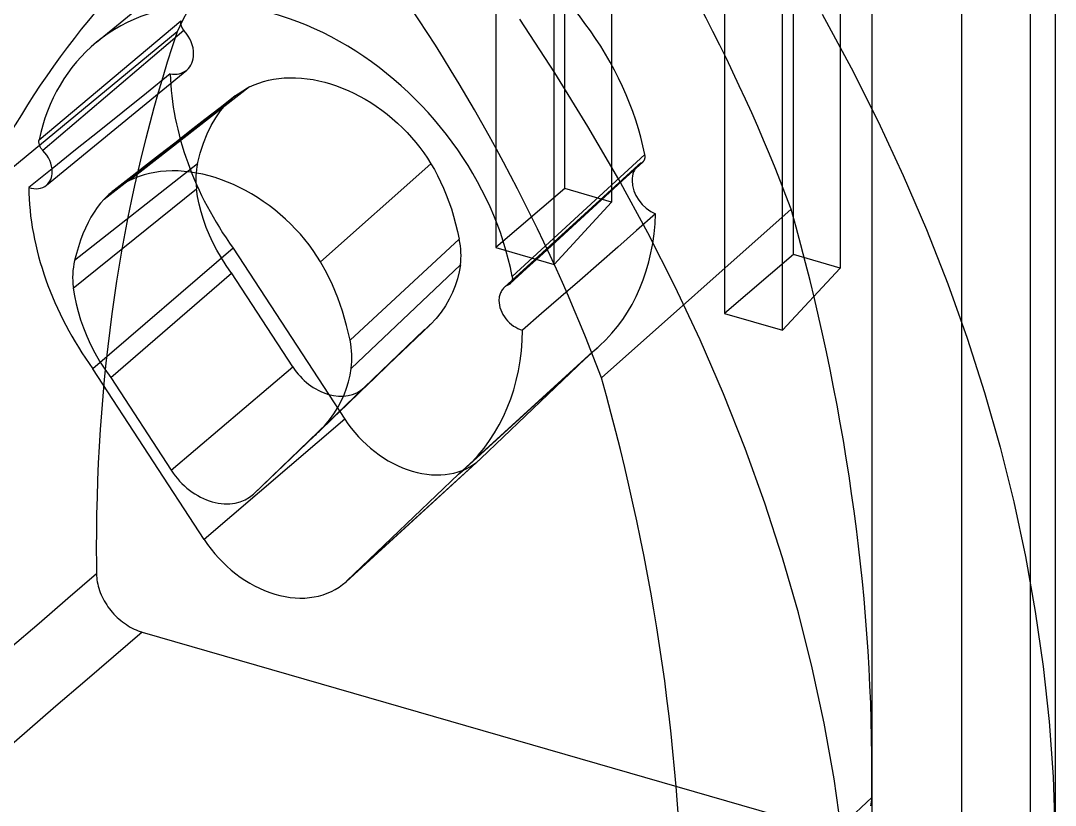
# Model space of a CAD drawing. Header units: millimetres. Extents: x 119 to 193, y -192 to -87.
# Drawn here: x 165.45 to 175.25, y -163.87 to -156.44 of the extents above; entities that cross this region are included whole.
import ezdxf

# ---------------------------------------------------------------- set-up
doc = ezdxf.new("R2010")
doc.units = ezdxf.units.MM
doc.layers.add('MAIN-2', color=7, linetype='Continuous')

msp = doc.modelspace()

# ---------------------------------------------------------------- linework, layer by layer
at = {"layer": 'MAIN-2'}
for p, q in [((175.0152, -172.526), (175.0153, -151.5954)), ((174.3608, -152.0449), (174.3608, -173.0843)), ((170.6037, -158.0278), (170.6038, -152.7594)), ((169.9493, -153.2088), (169.9493, -158.5862)), ((173.2109, -153.512), (173.2109, -158.7805)), ((172.6654, -159.3702), (172.6654, -153.9929)), ((175.2497, -154.1431), (175.2497, -164.6515)), ((170.5002, -158.7452), (170.5002, -154.3283)), ((171.0457, -154.6868), (171.0457, -158.1554)), ((172.1145, -154.7943), (172.1145, -159.2112)), ((172.769, -158.6529), (172.769, -155.1843)), ((166.1643, -156.6411), (167.4936, -155.55)), ((173.5116, -155.6656), (173.5116, -166.3419)), ((165.6208, -157.5666), (166.9645, -156.4364)), ((166.9625, -156.4482), (166.9624, -156.449)), ((166.9624, -156.449), (166.9624, -156.4497)), ((166.9626, -156.4467), (166.9625, -156.4475)), ((166.9625, -156.4475), (166.9625, -156.4482)), ((166.9627, -156.446), (166.9626, -156.4467)), ((166.9628, -156.4452), (166.9627, -156.446)), ((166.9629, -156.4445), (166.9628, -156.4452)), ((166.963, -156.4437), (166.9629, -156.4445)), ((166.9631, -156.443), (166.963, -156.4437)), ((166.9632, -156.4422), (166.9631, -156.443)), ((166.9634, -156.4415), (166.9632, -156.4422)), ((166.9635, -156.4407), (166.9634, -156.4415)), ((166.9636, -156.44), (166.9635, -156.4407)), ((166.9638, -156.4392), (166.9636, -156.44)), ((166.9639, -156.4385), (166.9638, -156.4392)), ((166.9641, -156.4377), (166.9639, -156.4385)), ((166.9642, -156.4369), (166.9641, -156.4377)), ((166.9645, -156.4362), (166.9642, -156.4369)), ((170.509, -156.9314), (170.1759, -156.4228)), ((173.0398, -156.3739), (173.3143, -156.8828)), ((166.9284, -156.543), (165.0258, -158.1108)), ((166.9938, -156.5299), (165.6555, -157.6649)), ((166.9622, -156.4542), (166.9621, -156.455)), ((166.9621, -156.455), (166.9621, -156.4557)), ((166.9621, -156.4557), (166.9621, -156.4565)), ((166.9621, -156.4565), (166.9621, -156.4572)), ((166.9621, -156.4572), (166.9622, -156.458)), ((166.9623, -156.4512), (166.9622, -156.452)), ((166.9622, -156.452), (166.9622, -156.4527)), ((166.9622, -156.4527), (166.9622, -156.4535)), ((166.9622, -156.4535), (166.9622, -156.4542)), ((166.9622, -156.458), (166.9622, -156.4587)), ((166.9622, -156.4587), (166.9622, -156.4595)), ((166.9622, -156.4595), (166.9622, -156.4602)), ((166.9622, -156.4602), (166.9623, -156.461)), ((166.9624, -156.4497), (166.9623, -156.4505)), ((166.9623, -156.4505), (166.9623, -156.4512)), ((166.9623, -156.461), (166.9623, -156.4617)), ((166.9623, -156.4617), (166.9624, -156.4625)), ((166.9624, -156.4625), (166.9624, -156.4632)), ((166.9624, -156.4632), (166.9625, -156.4639)), ((166.9625, -156.4639), (166.9625, -156.4647)), ((166.9625, -156.4647), (166.9626, -156.4654)), ((166.9626, -156.4654), (166.9627, -156.4662)), ((166.9627, -156.4662), (166.9628, -156.4669)), ((166.9628, -156.4669), (166.9629, -156.4677)), ((166.9629, -156.4677), (166.963, -156.4684)), ((166.963, -156.4684), (166.9631, -156.4691)), ((166.9631, -156.4691), (166.9632, -156.4699)), ((166.9632, -156.4699), (166.9633, -156.4706)), ((166.9633, -156.4706), (166.9635, -156.4714)), ((166.9635, -156.4714), (166.9636, -156.4721)), ((166.9636, -156.4721), (166.9637, -156.4728)), ((166.9637, -156.4728), (166.9639, -156.4736)), ((166.9639, -156.4736), (166.964, -156.4743)), ((166.964, -156.4743), (166.9642, -156.4751)), ((166.9642, -156.4751), (166.9643, -156.4758)), ((166.9643, -156.4758), (166.9645, -156.4765)), ((166.9645, -156.4765), (166.9647, -156.4773)), ((166.9647, -156.4773), (166.9649, -156.478)), ((166.9649, -156.478), (166.9651, -156.4787)), ((166.9651, -156.4787), (166.9653, -156.4795)), ((166.9653, -156.4795), (166.9655, -156.4802)), ((166.9655, -156.4802), (166.9657, -156.4809)), ((166.9657, -156.4809), (166.9659, -156.4817)), ((166.9659, -156.4817), (166.9661, -156.4824)), ((166.9661, -156.4824), (166.9663, -156.4831)), ((166.9663, -156.4831), (166.9665, -156.4839)), ((166.9665, -156.4839), (166.9668, -156.4846)), ((166.9668, -156.4846), (166.967, -156.4853)), ((166.967, -156.4853), (166.9672, -156.486)), ((166.9672, -156.486), (166.9675, -156.4868)), ((166.9675, -156.4868), (166.9678, -156.4875)), ((166.9678, -156.4875), (166.968, -156.4882)), ((166.968, -156.4882), (166.9683, -156.4889)), ((166.9683, -156.4889), (166.9685, -156.4897)), ((166.9685, -156.4897), (166.9688, -156.4904)), ((166.9688, -156.4904), (166.9691, -156.4911)), ((166.9691, -156.4911), (166.9694, -156.4918)), ((166.9694, -156.4918), (166.9697, -156.4925)), ((166.9697, -156.4925), (166.97, -156.4932)), ((166.97, -156.4932), (166.9703, -156.494)), ((166.9703, -156.494), (166.9706, -156.4947)), ((166.9706, -156.4947), (166.9709, -156.4954)), ((166.9709, -156.4954), (166.9712, -156.4961)), ((166.9712, -156.4961), (166.9716, -156.4968)), ((166.9716, -156.4968), (166.9719, -156.4975)), ((166.9719, -156.4975), (166.9722, -156.4982)), ((166.9722, -156.4982), (166.9726, -156.4989)), ((166.9726, -156.4989), (166.9729, -156.4996)), ((166.9729, -156.4996), (166.9733, -156.5003)), ((166.9733, -156.5003), (166.9736, -156.501)), ((166.9736, -156.501), (166.974, -156.5017)), ((166.974, -156.5017), (166.9744, -156.5024)), ((166.9744, -156.5024), (166.9747, -156.5031)), ((166.9747, -156.5031), (166.9751, -156.5038)), ((166.9751, -156.5038), (166.9755, -156.5045)), ((166.9755, -156.5045), (166.9759, -156.5052)), ((166.9759, -156.5052), (166.9763, -156.5059)), ((166.9763, -156.5059), (166.9767, -156.5066)), ((166.9767, -156.5066), (166.9771, -156.5073)), ((166.9771, -156.5073), (166.9775, -156.5079)), ((166.9775, -156.5079), (166.9779, -156.5086)), ((166.9779, -156.5086), (166.9783, -156.5093)), ((166.9783, -156.5093), (166.9787, -156.51)), ((166.9787, -156.51), (166.9791, -156.5107)), ((166.9791, -156.5107), (166.9796, -156.5113)), ((166.9796, -156.5113), (166.98, -156.512)), ((166.98, -156.512), (166.9805, -156.5127)), ((166.9805, -156.5127), (166.9809, -156.5134)), ((166.9809, -156.5134), (166.9814, -156.514)), ((166.9814, -156.514), (166.9818, -156.5147)), ((166.9818, -156.5147), (166.9823, -156.5154)), ((166.9823, -156.5154), (166.9828, -156.5161)), ((166.9828, -156.5161), (166.9832, -156.5167)), ((166.9832, -156.5167), (166.9837, -156.5174)), ((166.9837, -156.5174), (166.9842, -156.5181)), ((166.9842, -156.5181), (166.9847, -156.5187)), ((166.9847, -156.5187), (166.9852, -156.5194)), ((166.9852, -156.5194), (166.9857, -156.5201)), ((166.9857, -156.5201), (166.9862, -156.5207)), ((166.9862, -156.5207), (166.9867, -156.5214)), ((166.9867, -156.5214), (166.9872, -156.522)), ((166.9872, -156.522), (166.9877, -156.5227)), ((166.9877, -156.5227), (166.9883, -156.5233)), ((166.9883, -156.5233), (166.9888, -156.524)), ((166.9888, -156.524), (166.9893, -156.5246)), ((166.9893, -156.5246), (166.9899, -156.5253)), ((166.9899, -156.5253), (166.9904, -156.526)), ((166.9904, -156.526), (166.991, -156.5266)), ((166.991, -156.5266), (166.9915, -156.5273)), ((166.9915, -156.5273), (166.9921, -156.5279)), ((166.9921, -156.5279), (166.9927, -156.5285)), ((166.9927, -156.5285), (166.9932, -156.5292)), ((166.9932, -156.5292), (166.9938, -156.5299)), ((165.6913, -157.9948), (167.0205, -156.9037)), ((170.8215, -157.4374), (170.509, -156.9314)), ((173.3143, -156.8828), (173.5707, -157.3929)), ((166.8631, -156.9404), (166.6378, -157.1216)), ((167.6582, -157.0446), (167.7023, -157.0272)), ((167.7023, -157.0272), (167.7476, -157.0124)), ((167.7476, -157.0124), (167.7944, -157.0001)), ((167.7944, -157.0001), (167.8427, -156.9903)), ((167.8427, -156.9903), (167.8926, -156.9831)), ((167.8926, -156.9831), (167.9442, -156.9785)), ((167.9442, -156.9785), (167.9972, -156.9765)), ((167.9972, -156.9765), (168.0513, -156.9771)), ((168.0513, -156.9771), (168.1062, -156.9803)), ((168.1062, -156.9803), (168.1615, -156.9861)), ((168.1615, -156.9861), (168.2171, -156.9946)), ((168.2171, -156.9946), (168.2726, -157.0056)), ((168.2726, -157.0056), (168.3281, -157.0193)), ((168.3281, -157.0193), (168.3834, -157.0354)), ((168.3834, -157.0354), (168.4386, -157.0539)), ((166.6378, -157.1216), (166.4133, -157.3019)), ((167.6154, -157.0644), (166.4777, -157.9512)), ((167.4803, -157.1493), (167.5012, -157.1336)), ((167.5012, -157.1336), (167.5227, -157.1185)), ((167.5227, -157.1185), (167.5449, -157.1041)), ((167.5449, -157.1041), (167.5677, -157.0902)), ((167.5677, -157.0902), (167.5912, -157.077)), ((167.5912, -157.077), (167.6154, -157.0644)), ((167.6154, -157.0644), (167.6582, -157.0446)), ((168.4386, -157.0539), (168.4936, -157.0747)), ((168.4936, -157.0747), (168.5483, -157.0977)), ((168.5483, -157.0977), (168.6027, -157.123)), ((168.6027, -157.123), (168.6566, -157.1505)), ((166.237, -158.1291), (167.3906, -157.2314)), ((167.4803, -157.1494), (167.3368, -157.261)), ((167.341, -157.29), (167.3906, -157.2314)), ((167.3906, -157.2314), (167.4045, -157.2168)), ((167.4045, -157.2168), (167.4188, -157.2026)), ((167.4188, -157.2026), (167.4336, -157.1888)), ((167.4336, -157.1888), (167.4487, -157.1753)), ((167.4487, -157.1753), (167.4643, -157.1621)), ((167.4643, -157.1621), (167.4803, -157.1493)), ((168.6566, -157.1505), (168.7101, -157.1803)), ((168.7101, -157.1803), (168.7631, -157.2124)), ((168.7631, -157.2124), (168.8155, -157.2469)), ((166.4133, -157.3019), (166.1895, -157.4816)), ((167.3368, -157.261), (167.1932, -157.3727)), ((167.2949, -157.3558), (167.341, -157.29)), ((168.8155, -157.2469), (168.8673, -157.2837)), ((168.8673, -157.2837), (168.9182, -157.3227)), ((168.9182, -157.3227), (168.968, -157.3638)), ((167.1932, -157.3727), (167.0497, -157.4843)), ((167.2138, -157.5097), (167.2524, -157.4291)), ((167.2524, -157.4291), (167.2949, -157.3558)), ((168.968, -157.3638), (169.0164, -157.4065)), ((169.0164, -157.4065), (169.0632, -157.4508)), ((173.5707, -157.3929), (173.8089, -157.904)), ((166.1895, -157.4816), (165.9665, -157.6608)), ((167.0497, -157.4843), (166.9061, -157.5959)), ((167.1793, -157.5971), (167.2138, -157.5097)), ((169.0632, -157.4508), (169.108, -157.4963)), ((169.108, -157.4963), (169.1508, -157.5428)), ((171.1141, -157.9414), (170.8215, -157.4374)), ((165.6194, -157.5813), (165.6195, -157.5763)), ((165.6197, -157.5865), (165.6194, -157.5813)), ((165.6195, -157.5763), (165.6199, -157.5713)), ((165.6204, -157.5919), (165.6197, -157.5865)), ((165.6199, -157.5713), (165.6208, -157.5665)), ((165.6213, -157.5973), (165.6204, -157.5919)), ((165.6225, -157.6028), (165.6213, -157.5973)), ((165.6239, -157.6084), (165.6225, -157.6028)), ((165.6257, -157.6141), (165.6239, -157.6084)), ((165.6277, -157.6199), (165.6257, -157.6141)), ((165.6301, -157.6257), (165.6277, -157.6199)), ((165.6327, -157.6314), (165.6301, -157.6257)), ((166.9061, -157.5959), (166.7626, -157.7075)), ((167.1489, -157.691), (167.1793, -157.5971)), ((169.1508, -157.5428), (169.1914, -157.5904)), ((169.1914, -157.5904), (169.23, -157.6391)), ((165.6356, -157.6372), (165.6327, -157.6314)), ((165.6388, -157.6429), (165.6356, -157.6372)), ((165.6423, -157.6486), (165.6388, -157.6429)), ((165.6463, -157.6542), (165.6423, -157.6486)), ((165.6507, -157.6596), (165.6463, -157.6542)), ((165.6555, -157.6649), (165.6507, -157.6596)), ((165.9665, -157.6608), (165.7443, -157.8394)), ((166.7626, -157.7075), (166.619, -157.8192)), ((167.1224, -157.7916), (167.1489, -157.691)), ((169.23, -157.6391), (169.2666, -157.689)), ((169.2666, -157.689), (169.3014, -157.7401)), ((171.3607, -157.7054), (170.1043, -158.8608)), ((171.3609, -157.7063), (171.3607, -157.7055)), ((171.361, -157.707), (171.3609, -157.7063)), ((171.3612, -157.7078), (171.361, -157.707)), ((171.3613, -157.7086), (171.3612, -157.7078)), ((171.3615, -157.7094), (171.3613, -157.7086)), ((171.3616, -157.7101), (171.3615, -157.7094)), ((171.3617, -157.7109), (171.3616, -157.7101)), ((171.3618, -157.7117), (171.3617, -157.7109)), ((171.3619, -157.7124), (171.3618, -157.7117)), ((171.3621, -157.7132), (171.3619, -157.7124)), ((171.3622, -157.7139), (171.3621, -157.7132)), ((171.3623, -157.7147), (171.3622, -157.7139)), ((171.3624, -157.7155), (171.3623, -157.7147)), ((171.3624, -157.7162), (171.3624, -157.7155)), ((171.3625, -157.7169), (171.3624, -157.7162)), ((171.3626, -157.7177), (171.3625, -157.7169)), ((171.3627, -157.7184), (171.3626, -157.7177)), ((171.3627, -157.7192), (171.3627, -157.7184)), ((171.3628, -157.7199), (171.3627, -157.7192)), ((171.3628, -157.7206), (171.3628, -157.7199)), ((171.3629, -157.7214), (171.3628, -157.7206)), ((171.3629, -157.7221), (171.3629, -157.7214)), ((171.363, -157.7228), (171.3629, -157.7221)), ((171.363, -157.7235), (171.363, -157.7228)), ((171.363, -157.7242), (171.363, -157.7235)), ((167.1224, -157.7916), (165.9576, -158.7102)), ((166.619, -157.8192), (166.4755, -157.9308)), ((169.3345, -157.7925), (168.2882, -158.7212)), ((169.3014, -157.7401), (169.3345, -157.7925)), ((169.3345, -157.7925), (169.3664, -157.8473)), ((171.2981, -157.8056), (170.0282, -158.9653)), ((170.0696, -158.9391), (171.3314, -157.782)), ((171.1834, -157.9197), (171.3406, -157.7754)), ((171.3314, -157.782), (171.332, -157.7816)), ((171.332, -157.7816), (171.3327, -157.7812)), ((171.3327, -157.7812), (171.3334, -157.7808)), ((171.3334, -157.7808), (171.3341, -157.7805)), ((171.3341, -157.7805), (171.3347, -157.7801)), ((171.3347, -157.7801), (171.3353, -157.7797)), ((171.3353, -157.7797), (171.336, -157.7793)), ((171.336, -157.7793), (171.3366, -157.7789)), ((171.3366, -157.7789), (171.3372, -157.7784)), ((171.3372, -157.7784), (171.3378, -157.778)), ((171.3378, -157.778), (171.3385, -157.7776)), ((171.3385, -157.7776), (171.339, -157.7772)), ((171.339, -157.7772), (171.3396, -157.7767)), ((171.3396, -157.7767), (171.3402, -157.7763)), ((171.3402, -157.7763), (171.3408, -157.7759)), ((171.3408, -157.7759), (171.3414, -157.7754)), ((171.3414, -157.7754), (171.3419, -157.775)), ((171.3419, -157.775), (171.3424, -157.7746)), ((171.3424, -157.7746), (171.3429, -157.7742)), ((171.3429, -157.7742), (171.3434, -157.7737)), ((171.3434, -157.7737), (171.3439, -157.7733)), ((171.3439, -157.7733), (171.3443, -157.7729)), ((171.3443, -157.7729), (171.3448, -157.7724)), ((171.3448, -157.7724), (171.3453, -157.772)), ((171.3453, -157.772), (171.3458, -157.7715)), ((171.3458, -157.7715), (171.3462, -157.7711)), ((171.3462, -157.7711), (171.3467, -157.7706)), ((171.3467, -157.7706), (171.3471, -157.7701)), ((171.3471, -157.7701), (171.3475, -157.7697)), ((171.3475, -157.7697), (171.348, -157.7692)), ((171.348, -157.7692), (171.3484, -157.7687)), ((171.3484, -157.7687), (171.3488, -157.7682)), ((171.3488, -157.7682), (171.3492, -157.7678)), ((171.3492, -157.7678), (171.3496, -157.7673)), ((171.3496, -157.7673), (171.35, -157.7668)), ((171.35, -157.7668), (171.3504, -157.7663)), ((171.3504, -157.7663), (171.3508, -157.7658)), ((171.3508, -157.7658), (171.3512, -157.7653)), ((171.3512, -157.7653), (171.3516, -157.7647)), ((171.3516, -157.7647), (171.3519, -157.7642)), ((171.3519, -157.7642), (171.3523, -157.7637)), ((171.3523, -157.7637), (171.3527, -157.7632)), ((171.3527, -157.7632), (171.353, -157.7627)), ((171.353, -157.7627), (171.3534, -157.7621)), ((171.3534, -157.7621), (171.3537, -157.7616)), ((171.3537, -157.7616), (171.354, -157.7611)), ((171.354, -157.7611), (171.3544, -157.7605)), ((171.3544, -157.7605), (171.3547, -157.76)), ((171.3547, -157.76), (171.355, -157.7594)), ((171.355, -157.7594), (171.3553, -157.7589)), ((171.3553, -157.7589), (171.3556, -157.7583)), ((171.3556, -157.7583), (171.3559, -157.7578)), ((171.3559, -157.7578), (171.3562, -157.7572)), ((171.3562, -157.7572), (171.3565, -157.7566)), ((171.3565, -157.7566), (171.3568, -157.7561)), ((171.3568, -157.7561), (171.357, -157.7555)), ((171.357, -157.7555), (171.3573, -157.7549)), ((171.3573, -157.7549), (171.3576, -157.7543)), ((171.3576, -157.7543), (171.3578, -157.7537)), ((171.3578, -157.7537), (171.3581, -157.7531)), ((171.3581, -157.7531), (171.3583, -157.7525)), ((171.3583, -157.7525), (171.3585, -157.7519)), ((171.3585, -157.7519), (171.3588, -157.7513)), ((171.3588, -157.7513), (171.359, -157.7507)), ((171.359, -157.7507), (171.3592, -157.7501)), ((171.3592, -157.7501), (171.3594, -157.7495)), ((171.3594, -157.7495), (171.3596, -157.7489)), ((171.3596, -157.7489), (171.3598, -157.7483)), ((171.3598, -157.7483), (171.36, -157.7477)), ((171.36, -157.7477), (171.3602, -157.747)), ((171.3602, -157.747), (171.3604, -157.7464)), ((171.3604, -157.7464), (171.3606, -157.7458)), ((171.3606, -157.7458), (171.3607, -157.7452)), ((171.3607, -157.7452), (171.3609, -157.7445)), ((171.3609, -157.7445), (171.3611, -157.7439)), ((171.3611, -157.7439), (171.3612, -157.7432)), ((171.3612, -157.7432), (171.3614, -157.7426)), ((171.3614, -157.7426), (171.3615, -157.742)), ((171.3615, -157.742), (171.3616, -157.7413)), ((171.3616, -157.7413), (171.3618, -157.7407)), ((171.3618, -157.7407), (171.3619, -157.74)), ((171.3619, -157.74), (171.362, -157.7393)), ((171.362, -157.7393), (171.3621, -157.7387)), ((171.3621, -157.7387), (171.3622, -157.738)), ((171.3622, -157.738), (171.3623, -157.7374)), ((171.3623, -157.7374), (171.3624, -157.7367)), ((171.3624, -157.7367), (171.3625, -157.736)), ((171.3625, -157.736), (171.3626, -157.7354)), ((171.3626, -157.7347), (171.3627, -157.734)), ((171.3626, -157.7354), (171.3626, -157.7347)), ((171.3627, -157.734), (171.3628, -157.7333)), ((171.3628, -157.7326), (171.3629, -157.7319)), ((171.3628, -157.7333), (171.3628, -157.7326)), ((171.3629, -157.7313), (171.363, -157.7306)), ((171.3629, -157.7319), (171.3629, -157.7313)), ((171.363, -157.725), (171.363, -157.7242)), ((171.363, -157.7257), (171.363, -157.725)), ((171.363, -157.7264), (171.363, -157.7257)), ((171.363, -157.7271), (171.363, -157.7264)), ((171.363, -157.7278), (171.363, -157.7271)), ((171.363, -157.7285), (171.363, -157.7278)), ((171.363, -157.7292), (171.363, -157.7285)), ((171.363, -157.7299), (171.363, -157.7292)), ((171.363, -157.7306), (171.363, -157.7299)), ((165.7443, -157.8394), (165.5229, -158.0171)), ((166.5703, -157.912), (166.5233, -157.9303)), ((166.6185, -157.8965), (166.5703, -157.912)), ((166.6682, -157.8837), (166.6185, -157.8965)), ((166.7194, -157.8736), (166.6682, -157.8837)), ((166.7722, -157.8663), (166.7194, -157.8736)), ((166.8266, -157.8616), (166.7722, -157.8663)), ((166.8824, -157.8597), (166.8266, -157.8616)), ((166.9393, -157.8605), (166.8824, -157.8597)), ((166.9971, -157.8641), (166.9393, -157.8605)), ((167.0554, -157.8705), (166.9971, -157.8641)), ((167.114, -157.8796), (167.0554, -157.8705)), ((167.1727, -157.8916), (167.114, -157.8796)), ((167.2314, -157.9062), (167.1727, -157.8916)), ((167.29, -157.9235), (167.2314, -157.9062)), ((169.3664, -157.8473), (169.3968, -157.9042)), ((169.3968, -157.9042), (169.4259, -157.9631)), ((171.0261, -158.0641), (171.1834, -157.9197)), ((173.8089, -157.904), (174.0289, -158.4163)), ((166.4755, -157.9308), (166.3319, -158.0424)), ((166.3781, -158.0088), (166.3546, -158.0252)), ((166.4021, -157.9932), (166.3781, -158.0088)), ((166.4267, -157.9785), (166.4021, -157.9932)), ((166.4519, -157.9645), (166.4267, -157.9785)), ((166.4777, -157.9512), (166.4519, -157.9645)), ((166.5233, -157.9303), (166.4777, -157.9512)), ((167.3484, -157.9432), (167.29, -157.9235)), ((167.4065, -157.9655), (167.3484, -157.9432)), ((167.4643, -157.9901), (167.4065, -157.9655)), ((167.5217, -158.017), (167.4643, -157.9901)), ((167.5786, -158.0463), (167.5217, -158.017)), ((169.4259, -157.9631), (169.4535, -158.0244)), ((171.3881, -158.4455), (171.1141, -157.9414)), ((165.9458, -158.9704), (167.1117, -158.0283)), ((166.2516, -158.1138), (166.237, -158.1291)), ((166.2667, -158.0989), (166.2516, -158.1138)), ((166.2822, -158.0842), (166.2667, -158.0989)), ((166.2982, -158.0699), (166.2822, -158.0842)), ((166.3148, -158.056), (166.2982, -158.0699)), ((166.3318, -158.0423), (166.3148, -158.056)), ((166.3546, -158.0252), (166.3318, -158.0423)), ((167.1231, -158.1021), (167.1118, -158.0285)), ((167.1381, -158.1755), (167.1231, -158.1021)), ((167.635, -158.0779), (167.5786, -158.0463)), ((167.6907, -158.112), (167.635, -158.0779)), ((167.7458, -158.1485), (167.6907, -158.112)), ((169.4535, -158.0244), (169.4797, -158.0878)), ((169.4797, -158.0878), (169.5043, -158.1533)), ((170.6037, -158.0278), (169.9493, -158.5862)), ((171.0457, -158.1554), (170.6037, -158.0278)), ((170.8689, -158.2085), (171.0261, -158.0641)), ((166.1722, -158.2075), (166.1419, -158.2512)), ((166.2039, -158.1668), (166.1722, -158.2075)), ((166.237, -158.1291), (166.2039, -158.1668)), ((167.1569, -158.2488), (167.1381, -158.1755)), ((167.8001, -158.1875), (167.7458, -158.1485)), ((167.8535, -158.2287), (167.8001, -158.1875)), ((169.5043, -158.1533), (169.5273, -158.2207)), ((170.5002, -158.7452), (171.0457, -158.1554)), ((170.7117, -158.3528), (170.8689, -158.2085)), ((166.1131, -158.2981), (166.0858, -158.3483)), ((166.1419, -158.2512), (166.1131, -158.2981)), ((167.1793, -158.3218), (167.1569, -158.2488)), ((167.9056, -158.272), (167.8535, -158.2287)), ((167.9563, -158.3171), (167.9056, -158.272)), ((169.5273, -158.2207), (169.5486, -158.2897)), ((169.5486, -158.2897), (169.5682, -158.3605)), ((172.7476, -158.2228), (170.9503, -159.8211)), ((171.462, -158.268), (171.283, -158.4252)), ((166.0601, -158.4014), (166.0361, -158.4576)), ((166.0858, -158.3483), (166.0601, -158.4014)), ((167.2053, -158.3946), (167.1793, -158.3218)), ((167.2351, -158.4673), (167.2053, -158.3946)), ((168.0052, -158.3636), (167.9563, -158.3171)), ((168.0521, -158.4114), (168.0052, -158.3636)), ((169.5682, -158.3605), (169.5862, -158.433)), ((170.5544, -158.4972), (170.7117, -158.3528)), ((166.0361, -158.4576), (166.014, -158.5166)), ((167.2687, -158.5397), (167.2351, -158.4673)), ((168.0967, -158.4603), (168.0521, -158.4114)), ((168.1391, -158.5101), (168.0967, -158.4603)), ((168.5675, -159.4636), (169.6027, -158.5076)), ((169.5862, -158.433), (169.6026, -158.5073)), ((170.3972, -158.6416), (170.5544, -158.4972)), ((171.283, -158.4252), (171.104, -158.5825)), ((171.6444, -158.9512), (171.3881, -158.4455)), ((174.0289, -158.4163), (174.2307, -158.9297)), ((165.9935, -158.5783), (165.9748, -158.6429)), ((166.014, -158.5166), (165.9935, -158.5783)), ((167.46, -158.5916), (166.1301, -159.7344)), ((167.3064, -158.6119), (167.2687, -158.5397)), ((167.46, -158.5916), (168.517, -160.2117)), ((168.1793, -158.5611), (168.1391, -158.5101)), ((168.2175, -158.6132), (168.1793, -158.5611)), ((169.9493, -158.5862), (170.5002, -158.7452)), ((171.104, -158.5825), (170.9247, -158.7398)), ((165.9748, -158.6429), (165.9576, -158.7102)), ((167.3482, -158.6839), (167.3064, -158.6119)), ((167.394, -158.7557), (167.3482, -158.6839)), ((168.2537, -158.6665), (168.2175, -158.6132)), ((168.2882, -158.7212), (168.2537, -158.6665)), ((170.24, -158.7859), (170.3972, -158.6416)), ((172.769, -158.6529), (172.1145, -159.2112)), ((173.2109, -158.7805), (172.769, -158.6529)), ((167.4434, -158.8275), (167.394, -158.7557)), ((168.348, -158.8274), (168.2882, -158.7212)), ((169.6133, -158.7504), (168.5793, -159.7307)), ((169.6133, -158.7504), (169.6018, -158.8176)), ((170.0827, -158.9303), (170.24, -158.7859)), ((170.9247, -158.7398), (170.7447, -158.8969)), ((173.2109, -158.7805), (172.6654, -159.3702)), ((166.2999, -159.8184), (167.4434, -158.8275)), ((168.025, -159.718), (167.4439, -158.8272)), ((168.4029, -158.9409), (168.348, -158.8274)), ((169.5858, -158.8839), (169.5649, -158.9492)), ((169.6018, -158.8176), (169.5858, -158.8839)), ((170.1025, -158.8963), (170.101, -158.9011)), ((170.1038, -158.8915), (170.1025, -158.8963)), ((170.1047, -158.8865), (170.1038, -158.8915)), ((170.1043, -158.8606), (170.1052, -158.866)), ((170.1054, -158.8815), (170.1047, -158.8865)), ((170.1052, -158.866), (170.1056, -158.8712)), ((170.1057, -158.8764), (170.1054, -158.8815)), ((170.1056, -158.8712), (170.1057, -158.8764)), ((170.7447, -158.8969), (170.5641, -159.0539)), ((165.9458, -158.9704), (165.957, -159.0439)), ((168.4526, -159.062), (168.4029, -158.9409)), ((169.5649, -158.9492), (169.5391, -159.0134)), ((170.0032, -158.9957), (169.9981, -159.0046)), ((170.0088, -158.9872), (170.0032, -158.9957)), ((170.015, -158.9792), (170.0088, -158.9872)), ((170.0215, -158.9718), (170.015, -158.9792)), ((170.0286, -158.9649), (170.0215, -158.9718)), ((170.0347, -158.9597), (170.0286, -158.9649)), ((170.0411, -158.9548), (170.0347, -158.9597)), ((170.0479, -158.9503), (170.0411, -158.9548)), ((170.055, -158.9461), (170.0479, -158.9503)), ((170.0623, -158.9423), (170.055, -158.9461)), ((170.07, -158.9388), (170.0623, -158.9423)), ((170.0728, -158.9376), (170.0705, -158.9387)), ((170.075, -158.9363), (170.0728, -158.9376)), ((170.0771, -158.935), (170.075, -158.9363)), ((170.0791, -158.9336), (170.0771, -158.935)), ((170.081, -158.932), (170.0791, -158.9336)), ((170.0829, -158.9304), (170.081, -158.932)), ((170.0863, -158.9269), (170.0829, -158.9304)), ((170.0894, -158.9231), (170.0863, -158.9269)), ((170.0922, -158.9191), (170.0894, -158.9231)), ((170.0948, -158.9148), (170.0922, -158.9191)), ((170.0971, -158.9104), (170.0948, -158.9148)), ((170.0992, -158.9058), (170.0971, -158.9104)), ((170.101, -158.9011), (170.0992, -158.9058)), ((171.8835, -159.4598), (171.6444, -158.9512)), ((174.2307, -158.9297), (174.4143, -159.4443)), ((165.957, -159.0439), (165.972, -159.1181)), ((168.4968, -159.1899), (168.4526, -159.062)), ((169.5082, -159.0765), (169.4719, -159.1383)), ((169.5391, -159.0134), (169.5082, -159.0765)), ((169.9788, -159.0768), (169.9785, -159.0885)), ((169.9797, -159.0654), (169.9788, -159.0768)), ((169.9812, -159.0545), (169.9797, -159.0654)), ((169.9834, -159.0439), (169.9812, -159.0545)), ((169.9862, -159.0336), (169.9834, -159.0439)), ((169.9895, -159.0236), (169.9862, -159.0336)), ((169.9935, -159.014), (169.9895, -159.0236)), ((169.9981, -159.0046), (169.9935, -159.014)), ((170.5641, -159.0539), (170.383, -159.2109)), ((165.972, -159.1181), (165.991, -159.1934)), ((165.991, -159.1934), (166.014, -159.2699)), ((168.5349, -159.3237), (168.4968, -159.1899)), ((169.4719, -159.1383), (169.43, -159.1986)), ((166.014, -159.2699), (166.0411, -159.3474)), ((169.3824, -159.2572), (169.3289, -159.314)), ((169.43, -159.1986), (169.3824, -159.2572)), ((170.383, -159.2109), (170.2021, -159.3679)), ((172.1145, -159.2112), (172.6654, -159.3702)), ((166.0411, -159.3474), (166.0725, -159.4257)), ((168.2303, -160.3694), (169.2707, -159.3667)), ((168.5675, -159.4636), (168.5349, -159.3237)), ((169.2712, -159.367), (168.6999, -159.9129)), ((169.322, -159.3203), (169.191, -159.4465)), ((169.2811, -159.358), (169.2709, -159.3665)), ((169.291, -159.3494), (169.2811, -159.358)), ((169.3007, -159.3406), (169.291, -159.3494)), ((169.3103, -159.3318), (169.3007, -159.3406)), ((169.3196, -159.3229), (169.3103, -159.3318)), ((169.3289, -159.314), (169.3196, -159.3229)), ((166.0725, -159.4257), (166.1085, -159.5043)), ((169.191, -159.4465), (169.0599, -159.5727)), ((172.1058, -159.9725), (171.8835, -159.4598)), ((174.4143, -159.4443), (174.5797, -159.9599)), ((166.1085, -159.5043), (166.1493, -159.5828)), ((166.1493, -159.5828), (166.1948, -159.6612)), ((169.0599, -159.5727), (168.9289, -159.6989)), ((170.8651, -159.5745), (169.5949, -160.7346)), ((169.6612, -160.6775), (170.931, -159.5177)), ((169.8081, -160.5845), (170.8651, -159.5745)), ((166.1948, -159.6612), (166.2451, -159.7397)), ((167.1863, -161.3534), (166.1301, -159.7344)), ((166.2451, -159.7397), (166.2999, -159.8184)), ((166.8732, -160.6972), (168.025, -159.718)), ((168.5687, -159.7943), (168.5793, -159.7307)), ((168.9289, -159.6989), (168.7978, -159.8251)), ((166.2999, -159.8184), (166.8732, -160.6972)), ((168.5354, -159.9198), (168.5541, -159.8574)), ((168.5541, -159.8574), (168.5687, -159.7943)), ((168.7978, -159.8251), (168.6668, -159.9513)), ((168.7, -159.9128), (167.6519, -160.922)), ((168.5123, -159.9817), (168.5354, -159.9198)), ((168.6668, -159.9513), (168.5357, -160.0774)), ((172.3107, -160.489), (172.1058, -159.9725)), ((174.5797, -159.9599), (174.727, -160.4767)), ((168.4525, -160.103), (168.4847, -160.0428)), ((168.4847, -160.0428), (168.5123, -159.9817)), ((168.3734, -160.2196), (168.4154, -160.162)), ((168.5357, -160.0774), (168.4047, -160.2036)), ((168.4154, -160.162), (168.4525, -160.103)), ((168.517, -160.2117), (167.1863, -161.3534)), ((168.4047, -160.2036), (168.2736, -160.3298)), ((168.3262, -160.2756), (168.3734, -160.2196)), ((167.6519, -160.922), (168.2303, -160.3694)), ((168.2303, -160.3694), (168.2377, -160.3629)), ((168.2377, -160.3629), (168.2451, -160.3563)), ((168.2451, -160.3563), (168.2524, -160.3498)), ((168.2524, -160.3498), (168.2595, -160.3431)), ((168.2595, -160.3431), (168.2666, -160.3365)), ((168.2666, -160.3365), (168.2736, -160.3298)), ((168.2736, -160.3298), (168.3262, -160.2756)), ((172.4975, -161.0077), (172.3107, -160.489)), ((174.727, -160.4767), (174.856, -160.9946)), ((168.5294, -161.7525), (169.7993, -160.5927)), ((168.5387, -161.7438), (169.8081, -160.5845)), ((169.5949, -160.7346), (168.5387, -161.7438)), ((172.6657, -161.5271), (172.4975, -161.0077)), ((174.856, -160.9946), (174.9668, -161.5137)), ((172.815, -162.0473), (172.6657, -161.5271)), ((174.9668, -161.5137), (175.0594, -162.0338)), ((166.1652, -161.6776), (165.8929, -161.9125)), ((166.1652, -161.6776), (166.1659, -161.6969)), ((166.1659, -161.6969), (166.1674, -161.7163)), ((166.1674, -161.7163), (166.1697, -161.7358)), ((166.1697, -161.7358), (166.1729, -161.7553)), ((166.1729, -161.7553), (166.1769, -161.7751)), ((166.1769, -161.7751), (166.1818, -161.795)), ((166.1818, -161.795), (166.1875, -161.8151)), ((166.1875, -161.8151), (166.1941, -161.8354)), ((166.1941, -161.8354), (166.2016, -161.8556)), ((165.8929, -161.9125), (165.6206, -162.1474)), ((166.2016, -161.8556), (166.2098, -161.8757)), ((166.2098, -161.8757), (166.2188, -161.8957)), ((166.2188, -161.8957), (166.2285, -161.9154)), ((166.2285, -161.9154), (166.2389, -161.9347)), ((166.2389, -161.9347), (166.2501, -161.9536)), ((166.2501, -161.9536), (166.2618, -161.9722)), ((166.2618, -161.9722), (166.2742, -161.9904)), ((166.2742, -161.9904), (166.2873, -162.0082)), ((166.2873, -162.0082), (166.3009, -162.0256)), ((166.3009, -162.0256), (166.3151, -162.0425)), ((175.0594, -162.0338), (175.1339, -162.5551)), ((166.3151, -162.0425), (166.3299, -162.059)), ((166.3299, -162.059), (166.3452, -162.075)), ((166.3452, -162.075), (166.3611, -162.0905)), ((166.3611, -162.0905), (166.3776, -162.1055)), ((166.3776, -162.1055), (166.3946, -162.1199)), ((166.3946, -162.1199), (166.4121, -162.1338)), ((166.4121, -162.1338), (166.43, -162.1469)), ((172.9461, -162.5691), (172.815, -162.0473)), ((165.6206, -162.1474), (165.3484, -162.3823)), ((166.5981, -162.2295), (166.3258, -162.4643)), ((166.43, -162.1469), (166.4483, -162.1594)), ((166.4483, -162.1594), (166.4667, -162.1711)), ((166.4667, -162.1711), (166.4853, -162.182)), ((166.4853, -162.182), (166.5039, -162.192)), ((166.5039, -162.192), (166.5225, -162.2011)), ((166.5225, -162.2011), (166.5412, -162.2094)), ((166.5412, -162.2094), (166.5601, -162.2169)), ((166.5601, -162.2169), (166.579, -162.2236)), ((166.579, -162.2236), (166.5981, -162.2295)), ((166.5981, -162.2295), (173.0779, -164.1001)), ((166.3258, -162.4643), (166.0535, -162.699)), ((173.0588, -163.0935), (172.9461, -162.5691)), ((175.1339, -162.5551), (175.1901, -163.0775)), ((166.0535, -162.699), (165.7813, -162.9336)), ((165.7813, -162.9336), (165.5091, -163.1682)), ((173.1531, -163.621), (173.0588, -163.0935)), ((175.1901, -163.0775), (175.2282, -163.6011)), ((165.5091, -163.1682), (165.237, -163.4028)), ((175.2282, -163.6011), (175.248, -164.1257)), ((173.2289, -164.1513), (173.1531, -163.621)), ((173.5108, -163.7981), (173.2542, -164.0376)), ((173.5101, -163.8185), (173.5108, -163.7981)), ((173.502, -163.8769), (173.5057, -163.8578)), ((173.5057, -163.8578), (173.5084, -163.8384)), ((173.5084, -163.8384), (173.5101, -163.8185))]:
    msp.add_line(p, q, dxfattribs=at)
for centre, major_axis, ratio, start_param, end_param in [((178.0694, -164.4642), (-9.1421, 10.5564), 0.75, -0.020898, 0.314124), ((161.6066, -159.7118), (-9.1421, 10.5564), 0.75, -2.028268, -1.693246), ((169.1626, -157.5359), (-1.6984, 1.9611), 0.75, -2.219399, -0.019779), ((176.2194, -166.0664), (9.1844, -10.6052), 0.75, 3.125867, 3.455953), ((159.7566, -161.314), (9.1844, -10.6052), 0.75, 1.113088, 1.443174), ((167.8625, -158.6618), (1.7281, -1.9955), 0.75, 0.911115, 3.121813), ((183.64, -166.4807), (-13.2109, 15.2546), 0.75, 0.416781, 0.713724), ((166.8316, -156.6789), (0.1923, -0.222), 0.75, 0.713724, 1.592695), ((167.8625, -158.6618), (1.7281, -1.9955), 0.75, 3.121813, 3.658023), ((166.8316, -156.6789), (0.1923, -0.222), 0.75, -0.019793, 0.713724), ((166.8316, -156.6789), (0.1923, -0.222), 0.75, -0.732743, -0.019793), ((169.1626, -157.5359), (-1.739, 2.008), 0.75, 0.743394, 1.451335), ((165.5315, -157.8047), (-0.1626, 0.1877), 0.75, -2.427868, -1.471828), ((167.7987, -158.1369), (0.5237, -0.6047), 0.750005, -2.646147, -2.297802), ((171.4936, -158.0247), (0.1923, -0.222), 0.75, -3.121791, -2.427868), ((171.4936, -158.0247), (0.1923, -0.222), 0.75, 2.97621, 3.161394), ((165.5315, -157.8047), (-0.1626, 0.1877), 0.75, 3.121797, 3.855317), ((165.5315, -157.8047), (-0.1626, 0.1877), 0.75, 2.244641, 3.121797), ((167.8625, -158.6618), (1.7687, -2.0423), 0.75, -2.414734, -1.690768), ((171.4936, -158.0247), (0.1923, -0.222), 0.75, -2.427868, -0.9814), ((169.1626, -157.5359), (-1.739, 2.008), 0.75, -3.121713, -2.457537), ((156.0361, -158.5122), (-13.2109, 15.2546), 0.75, -2.427868, -2.130925), ((168.9263, -158.4624), (0.5237, -0.6047), 0.750005, 0.583818, 0.932244), ((166.6988, -159.0894), (-0.574, 0.6628), 0.750005, 0.494377, 0.843632), ((170.1935, -159.1505), (-0.1626, 0.1877), 0.75, 0.713719, 2.3244), ((167.8625, -158.6618), (1.7687, -2.0423), 0.75, 0.019879, 0.70059), ((167.8264, -159.4149), (-0.574, 0.6628), 0.750005, -2.557774, -2.208505), ((169.1626, -157.5359), (-1.739, 2.008), 0.75, 3.117707, 3.161472), ((168.3625, -159.5441), (0.3273, -0.378), 0.750005, -1.750847, -0.857065), ((154.1861, -160.1143), (13.2532, -15.3035), 0.75, 0.713724, 1.010831), ((168.3625, -159.5441), (0.3273, -0.378), 0.750005, -0.857065, 0.036414), ((169.1626, -159.8792), (-0.6261, 0.7229), 0.75, 1.390739, 3.161371), ((169.1626, -159.8792), (-0.6261, 0.7229), 0.75, -3.121814, -3.104883), ((167.2626, -160.4967), (-0.3776, 0.436), 0.750005, 1.390745, 2.284528), ((167.8625, -158.6618), (1.7687, -2.0423), 0.75, -0.023376, 0.019879), ((167.2626, -160.4967), (-0.3776, 0.436), 0.750005, 2.284528, 3.17831), ((183.64, -166.4807), (-13.2109, 15.2546), 0.75, 0.713724, 0.727536), ((167.8625, -161.0051), (0.6558, -0.7573), 0.75, -1.750854, 0.019778), ((167.8625, -161.0051), (0.6558, -0.7573), 0.75, 0.019778, 0.03671), ((156.0361, -158.5122), (-13.2109, 15.2546), 0.75, -2.44168, -2.427868)]:
    msp.add_ellipse(centre, major_axis=major_axis, ratio=ratio, start_param=start_param, end_param=end_param, dxfattribs=at)

doc.saveas('drawing.dxf')
